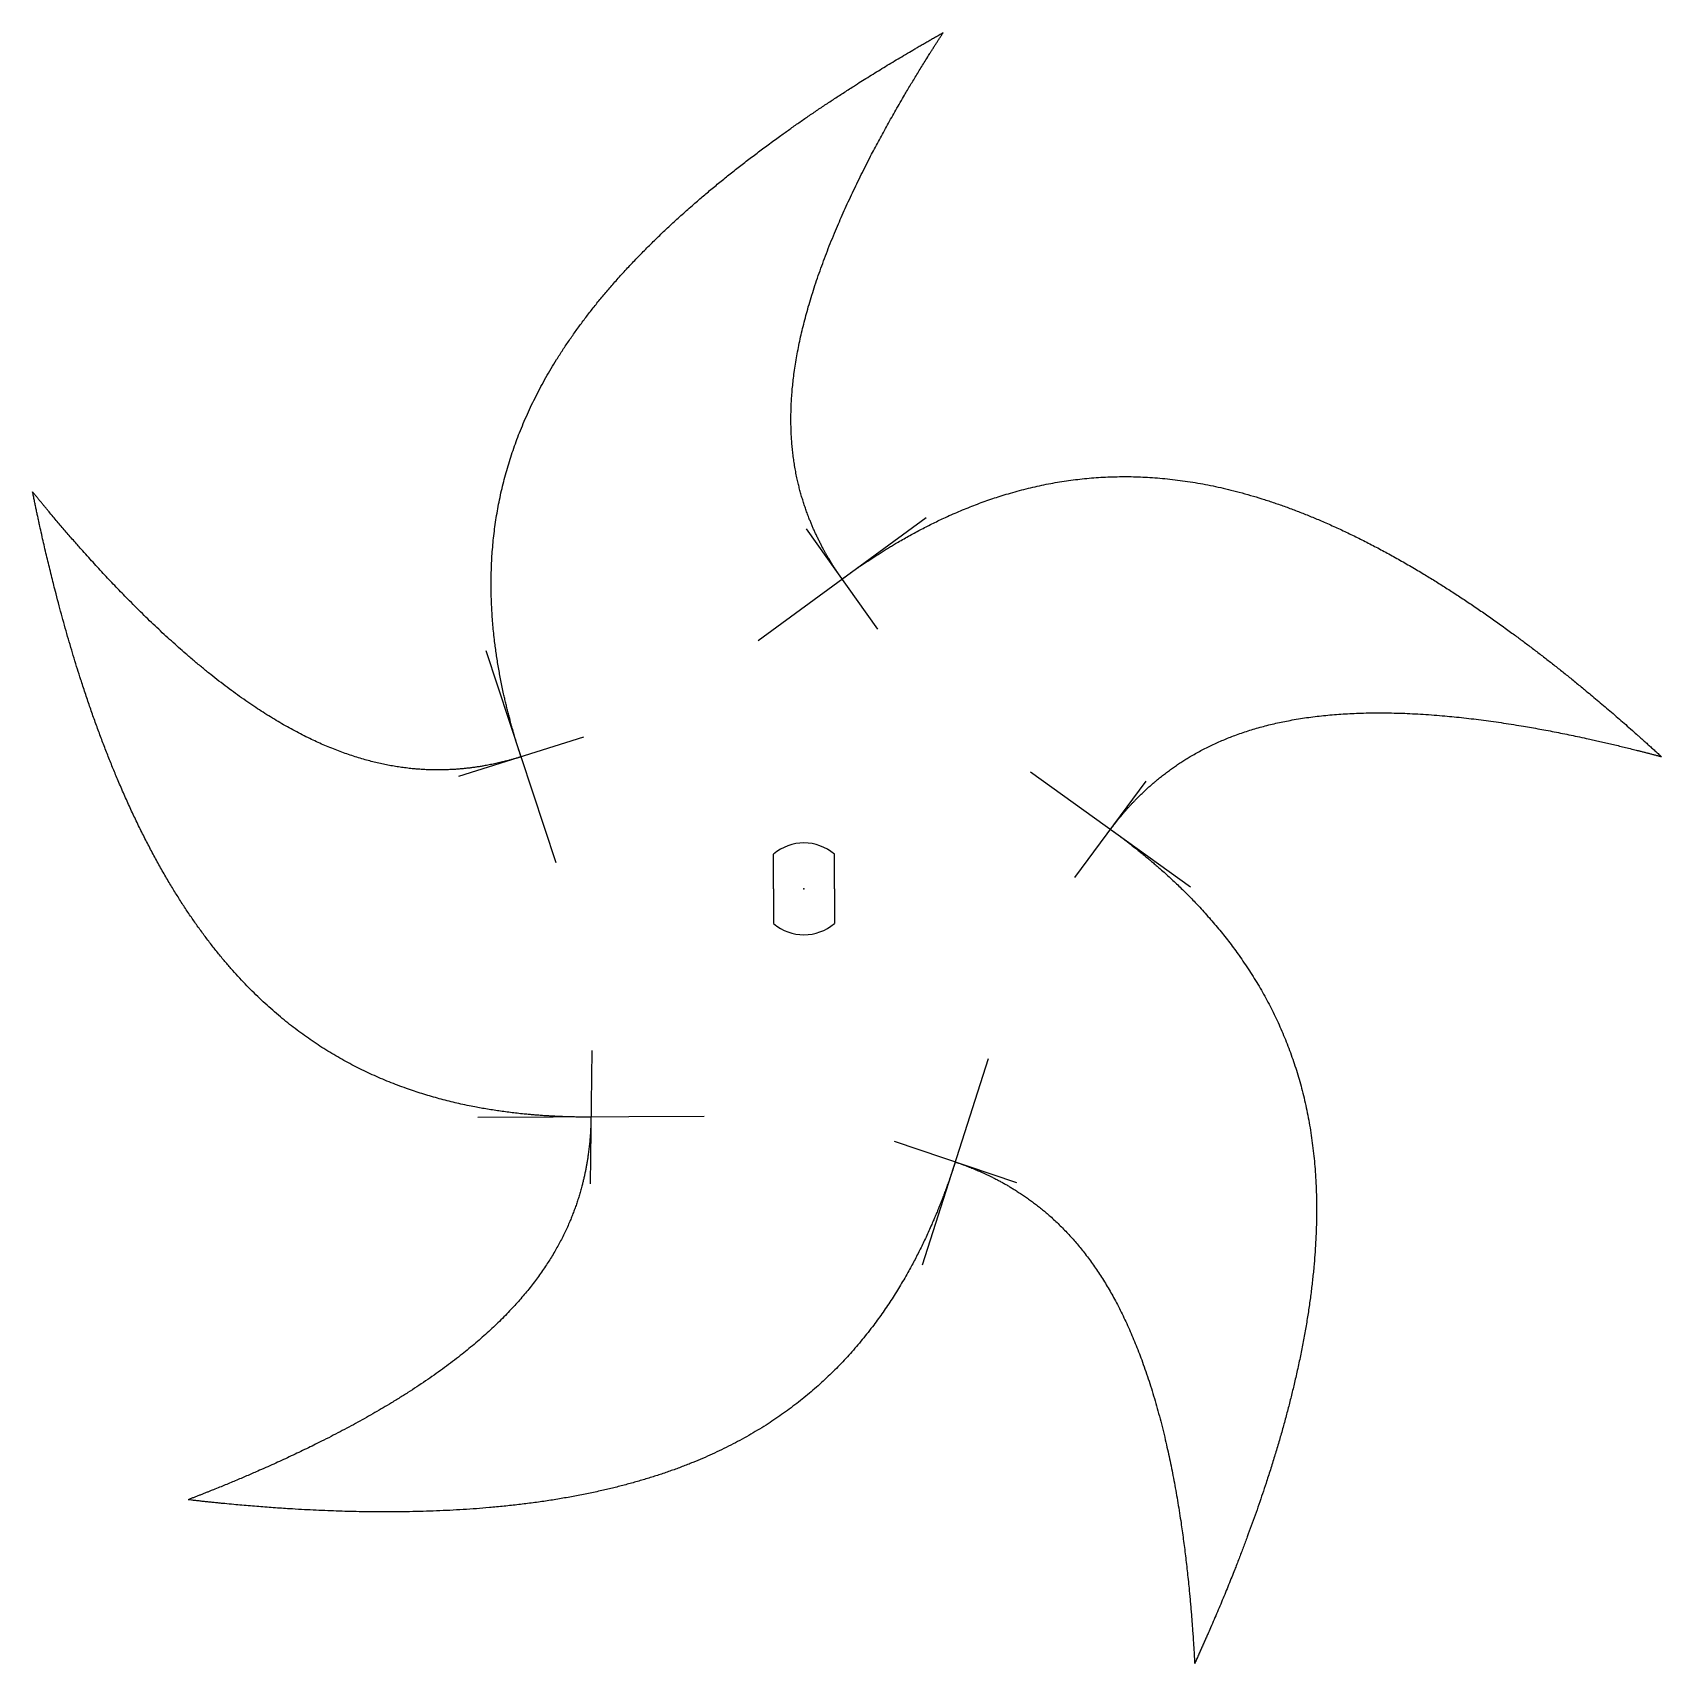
# Model space of a CAD drawing. Header units: millimetres. Extents: x -44.5 to 49.4, y -44.6 to 49.4.
import ezdxf

# ---------------------------------------------------------------- set-up
doc = ezdxf.new("R2010")
doc.units = ezdxf.units.MM
doc.header["$MEASUREMENT"] = 0
doc.layers.add('Saw2 v1_Sketch1', color=7, linetype='Continuous')

msp = doc.modelspace()

# ---------------------------------------------------------------- linework, layer by layer
at = {"layer": 'Saw2 v1_Sketch1'}
for p, q in [((-2.641, 14.311), (7.037, 21.408)), ((4.256, 14.961), (0.14, 20.759)), ((-14.291, 1.5), (-18.321, 13.718)), ((-12.699, 8.738), (-19.913, 6.481)), ((13.06, 6.743), (22.27, 0.114)), ((15.602, 0.654), (19.728, 6.203)), ((-1.75, 0), (-1.75, 1.99)), ((1.75, 0), (1.75, 1.99)), ((-1.75, 0), (-1.75, -1.99)), ((1.75, 0), (1.75, -1.99)), ((-12.234, -9.317), (-12.318, -16.997)), ((10.624, -9.791), (6.815, -21.69)), ((-5.754, -13.128), (-18.798, -13.186)), ((5.192, -14.552), (12.247, -16.93))]:
    msp.add_line(p, q, dxfattribs=at)
for start, end in [(48.67134, 131.32866), (228.67134, 311.32866)]:
    msp.add_arc((0, 0), 2.65, start, end, dxfattribs=at)
for points, knots in [([(-16.306, 7.609), (-16.378, 7.828), (-16.792, 9.112), (-17.433, 11.443), (-18.053, 14.774), (-18.242, 19.029), (-17.469, 23.907), (-15.636, 28.591), (-12.745, 33.08), (-8.868, 37.389), (-4.095, 41.534), (0.374, 44.731), (4.068, 47.065), (6.68, 48.594), (8.023, 49.352)], [0.0795749, 0.0795749, 0.0795749, 0.0795749, 0.0795749, 0.0795749, 0.1, 0.2, 0.3, 0.4, 0.5, 0.6, 0.7, 0.8, 0.9, 1, 1, 1, 1, 1, 1]), ([(2.198, 17.86), (2.057, 18.058), (1.541, 18.811), (0.745, 20.156), (-0.14, 22.166), (-0.803, 24.962), (-0.867, 28.435), (-0.251, 32.17), (0.991, 36.147), (2.797, 40.341), (4.651, 43.854), (6.255, 46.571), (7.418, 48.419), (8.023, 49.352)], [0.1638706, 0.1638706, 0.1638706, 0.1638706, 0.1638706, 0.1638706, 0.2, 0.3, 0.4, 0.5, 0.6, 0.7, 0.8, 0.9, 1, 1, 1, 1, 1, 1]), ([(2.198, 17.86), (2.383, 17.996), (3.477, 18.786), (5.496, 20.116), (8.472, 21.735), (12.461, 23.229), (17.339, 24.001), (22.36, 23.706), (27.523, 22.343), (32.819, 19.988), (38.236, 16.73), (42.657, 13.467), (46.019, 10.675), (48.28, 8.663), (49.416, 7.62)], [0.0795749, 0.0795749, 0.0795749, 0.0795749, 0.0795749, 0.0795749, 0.1, 0.2, 0.3, 0.4, 0.5, 0.6, 0.7, 0.8, 0.9, 1, 1, 1, 1, 1, 1]), ([(-16.306, 7.609), (-16.539, 7.537), (-17.414, 7.279), (-18.939, 6.937), (-21.125, 6.716), (-23.988, 6.95), (-27.311, 7.962), (-30.673, 9.702), (-34.071, 12.112), (-37.502, 15.126), (-40.271, 17.975), (-42.359, 20.34), (-43.757, 22.018), (-44.457, 22.881)], [0.1638706, 0.1638706, 0.1638706, 0.1638706, 0.1638706, 0.1638706, 0.2, 0.3, 0.4, 0.5, 0.6, 0.7, 0.8, 0.9, 1, 1, 1, 1, 1, 1]), ([(-12.276, -13.157), (-12.506, -13.158), (-13.855, -13.154), (-16.27, -13.044), (-19.629, -12.604), (-23.735, -11.469), (-28.135, -9.226), (-32.023, -6.036), (-35.4, -1.898), (-38.3, 3.12), (-40.767, 8.94), (-42.426, 14.178), (-43.505, 18.413), (-44.152, 21.37), (-44.457, 22.881)], [0.0795749, 0.0795749, 0.0795749, 0.0795749, 0.0795749, 0.0795749, 0.1, 0.2, 0.3, 0.4, 0.5, 0.6, 0.7, 0.8, 0.9, 1, 1, 1, 1, 1, 1]), ([(17.665, 3.428), (17.81, 3.624), (18.367, 4.347), (19.4, 5.52), (21.038, 6.983), (23.492, 8.477), (26.775, 9.611), (30.518, 10.18), (34.684, 10.228), (39.231, 9.806), (43.145, 9.129), (46.225, 8.442), (48.342, 7.907), (49.416, 7.62)], [0.1638706, 0.1638706, 0.1638706, 0.1638706, 0.1638706, 0.1638706, 0.2, 0.3, 0.4, 0.5, 0.6, 0.7, 0.8, 0.9, 1, 1, 1, 1, 1, 1]), ([(17.665, 3.428), (17.851, 3.294), (18.941, 2.498), (20.83, 0.99), (23.289, -1.341), (25.943, -4.672), (28.185, -9.073), (29.455, -13.94), (29.755, -19.271), (29.151, -25.036), (27.726, -31.195), (25.989, -36.408), (24.373, -40.468), (23.159, -43.24), (22.517, -44.643)], [0.0795749, 0.0795749, 0.0795749, 0.0795749, 0.0795749, 0.0795749, 0.1, 0.2, 0.3, 0.4, 0.5, 0.6, 0.7, 0.8, 0.9, 1, 1, 1, 1, 1, 1]), ([(-12.276, -13.157), (-12.279, -13.4), (-12.304, -14.313), (-12.45, -15.869), (-12.916, -18.015), (-14.023, -20.666), (-16.012, -23.514), (-18.706, -26.174), (-22.048, -28.661), (-25.975, -30.993), (-29.539, -32.745), (-32.435, -34), (-34.462, -34.811), (-35.5, -35.211)], [0.1638706, 0.1638706, 0.1638706, 0.1638706, 0.1638706, 0.1638706, 0.2, 0.3, 0.4, 0.5, 0.6, 0.7, 0.8, 0.9, 1, 1, 1, 1, 1, 1]), ([(8.719, -15.741), (8.649, -15.96), (8.229, -17.242), (7.378, -19.505), (5.922, -22.563), (3.573, -26.117), (0.08, -29.609), (-4.155, -32.321), (-9.134, -34.254), (-14.803, -35.461), (-21.1, -36.009), (-26.595, -35.968), (-30.955, -35.686), (-33.967, -35.387), (-35.5, -35.211)], [0.0795749, 0.0795749, 0.0795749, 0.0795749, 0.0795749, 0.0795749, 0.1, 0.2, 0.3, 0.4, 0.5, 0.6, 0.7, 0.8, 0.9, 1, 1, 1, 1, 1, 1]), ([(8.719, -15.741), (8.95, -15.818), (9.81, -16.125), (11.245, -16.744), (13.142, -17.851), (15.322, -19.723), (17.415, -22.494), (19.112, -25.879), (20.445, -29.826), (21.449, -34.281), (22.014, -38.212), (22.313, -41.354), (22.458, -43.532), (22.517, -44.643)], [0.1638706, 0.1638706, 0.1638706, 0.1638706, 0.1638706, 0.1638706, 0.2, 0.3, 0.4, 0.5, 0.6, 0.7, 0.8, 0.9, 1, 1, 1, 1, 1, 1])]:
    msp.add_open_spline(points, degree=5, knots=knots, dxfattribs=at)
msp.add_point((0, 0), dxfattribs=at)

doc.saveas('drawing.dxf')
